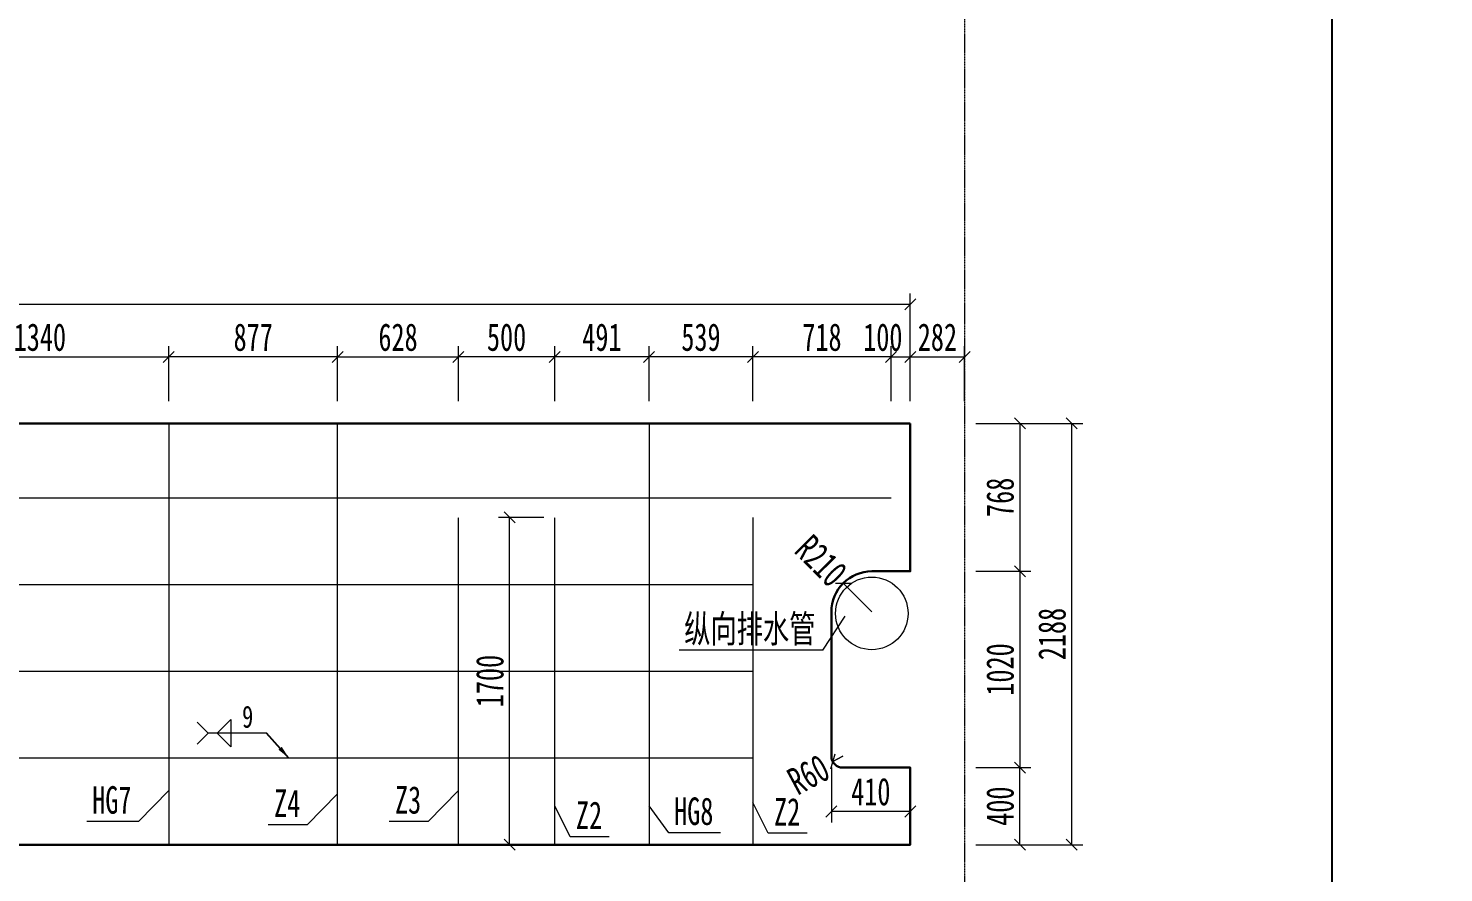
# Model space of a CAD drawing. Header units: millimetres. Extents: x -89049 to 410567, y -307459 to -100425.
# Drawn here: x 315793 to 323147, y -147422 to -143036 of the extents above; entities that cross this region are included whole.
import ezdxf
from ezdxf.enums import TextEntityAlignment as Align

# ---------------------------------------------------------------- set-up
doc = ezdxf.new("R2010")
doc.units = ezdxf.units.MM
doc.linetypes.add('CENTER2', pattern=[28.575, 19.05, -3.175, 3.175, -3.175])
doc.linetypes.add('DASHED', pattern=[0.75, 0.5, -0.25])
doc.layers.get('Defpoints').update_dxf_attribs({"color": 8})
for name, color, linetype, lineweight in [('Dim', 4, 'Continuous', 15), ('中心线', 2, 'CENTER2', 15), ('文字', 7, 'Continuous', 15), ('桥 构造粗实', 1, 'Continuous', 30), ('细实线', 4, 'Continuous', 15), ('虚线', 7, 'DASHED', 13)]:
    doc.layers.add(name, color=color, linetype=linetype, lineweight=lineweight)
doc.layers.add('Text', color=4, linetype='Continuous')
doc.styles.add('111', font='', dxfattribs={"width": 0.7})
doc.styles.add('BM_Dim', font='', dxfattribs={"width": 0.85})
doc.styles.add('SMEDI', font='', dxfattribs={"width": 0.75})
doc.styles.get("Standard").update_dxf_attribs({"font": ''})
doc.styles.get('111').set_extended_font_data('仿宋_GB2312')
doc.styles.get('BM_Dim').set_extended_font_data('仿宋_GB2312')
doc.styles.get('SMEDI').set_extended_font_data('仿宋_GB2312')
doc.styles.get('Standard').set_extended_font_data('仿宋_GB2312')
doc.dimstyles.new('200', dxfattribs={"dimscale": 0, "dimtxt": 2.5, "dimasz": 1, "dimexe": 1, "dimexo": 1, "dimgap": 0.6, "dimtad": 1, "dimdec": 0, "dimdsep": 46, "dimtxsty": '111', "dimblk": 'OBLIQUE', "dimcen": 0, "dimclrd": 4, "dimclre": 4, "dimclrt": 4, "dimadec": 1, "dimazin": 2, "dimtfac": 1, "dimtdec": 0, "dimtix": 1, "dimtmove": 2, "dimatfit": 3, "dimfxl": 4, "dimfxlon": 1, "dimtolj": 1, "dimlwd": -1, "dimlwe": -1, "dimarcsym": 0})
doc.dimstyles.new('MSteel_1.0_1.0', dxfattribs={"dimtxt": 3, "dimasz": 1.2, "dimexe": 1, "dimexo": 1, "dimgap": 1, "dimtad": 3, "dimtoh": 1, "dimdec": 0, "dimzin": 0, "dimdsep": 46, "dimtxsty": 'Standard', "dimblk": 'ARCHTICK', "dimcen": 0.09, "dimclrd": 3, "dimclre": 3, "dimadec": 0, "dimazin": 0, "dimtfac": 1, "dimtdec": 4, "dimtofl": 0, "dimtmove": 0, "dimatfit": 3, "dimfxl": 1, "dimtolj": 1, "dimtzin": 0, "dimarcsym": 0})

# ---------------------------------------------------------------- blocks, each defined once
blk = doc.blocks.new('_Oblique')
at = {"color": 0, "linetype": 'ByBlock', "lineweight": -2}
blk.add_line((-0.5, -0.5), (0.5, 0.5), dxfattribs=at)
blk = doc.blocks.new('*D4365')
at = {"layer": 'Defpoints', "color": 0, "transparency": 16777216}
for p in [(320375.7, -144743), (320275.9, -145538.2), (320375.7, -145538.2)]:
    blk.add_point(p, dxfattribs=at)
at = {"layer": '细实线', "color": 4, "transparency": 16777216}
for p, q in [((320275.9, -144971.6), (320275.9, -144685.9)), ((320375.7, -144971.6), (320375.7, -144685.9)), ((320275.9, -144743), (320375.7, -144743))]:
    blk.add_line(p, q, dxfattribs=at)
at = {"layer": '细实线', "color": 4, "transparency": 16777216, "xscale": 57.14285714285715, "yscale": 57.14285714285715, "zscale": 57.14285714285715, "rotation": 180}
blk.add_blockref('_Oblique', (320275.9, -144743), dxfattribs=at)
at = {"layer": '细实线', "color": 4, "transparency": 16777216, "xscale": 57.14285714285715, "yscale": 57.14285714285715, "zscale": 57.14285714285715}
blk.add_blockref('_Oblique', (320375.7, -144743), dxfattribs=at)
at = {"layer": '细实线', "color": 4, "transparency": 16777216, "insert": (320233.1, -144640.8), "char_height": 142.86, "attachment_point": 5, "style": '111'}
blk.add_mtext('\\A1;100', dxfattribs=at)
blk = doc.blocks.new('*D4366')
at = {"layer": 'Defpoints', "color": 0, "transparency": 16777216}
for p in [(319557.7, -144743), (319557.7, -145525.9), (320275.9, -145538.2)]:
    blk.add_point(p, dxfattribs=at)
at = {"layer": '细实线', "color": 4, "transparency": 16777216}
for p, q in [((319557.7, -144971.6), (319557.7, -144685.9)), ((320275.9, -144971.6), (320275.9, -144685.9)), ((320275.9, -144743), (319557.7, -144743))]:
    blk.add_line(p, q, dxfattribs=at)
at = {"layer": '细实线', "color": 4, "transparency": 16777216, "xscale": 57.14285714285715, "yscale": 57.14285714285715, "zscale": 57.14285714285715, "rotation": 180}
blk.add_blockref('_Oblique', (319557.7, -144743), dxfattribs=at)
at = {"layer": '细实线', "color": 4, "transparency": 16777216, "xscale": 57.14285714285715, "yscale": 57.14285714285715, "zscale": 57.14285714285715}
blk.add_blockref('_Oblique', (320275.9, -144743), dxfattribs=at)
at = {"layer": '细实线', "color": 4, "transparency": 16777216, "insert": (319916.8, -144640.8), "char_height": 142.86, "attachment_point": 5, "style": '111'}
blk.add_mtext('\\A1;718', dxfattribs=at)
blk = doc.blocks.new('*D4367')
at = {"layer": 'Defpoints', "color": 0, "transparency": 16777216}
for p in [(303157.7, -144470.3), (303157.7, -145087.8), (320375.7, -145092.3)]:
    blk.add_point(p, dxfattribs=at)
at = {"layer": '细实线', "color": 4, "transparency": 16777216}
for p, q in [((303157.7, -144698.9), (303157.7, -144413.2)), ((320375.7, -144698.9), (320375.7, -144413.2)), ((320375.7, -144470.3), (303157.7, -144470.3))]:
    blk.add_line(p, q, dxfattribs=at)
at = {"layer": '细实线', "color": 4, "transparency": 16777216, "xscale": 57.14285714285715, "yscale": 57.14285714285715, "zscale": 57.14285714285715, "rotation": 180}
blk.add_blockref('_Oblique', (303157.7, -144470.3), dxfattribs=at)
at = {"layer": '细实线', "color": 4, "transparency": 16777216, "xscale": 57.14285714285715, "yscale": 57.14285714285715, "zscale": 57.14285714285715}
blk.add_blockref('_Oblique', (320375.7, -144470.3), dxfattribs=at)
at = {"layer": '细实线', "color": 4, "transparency": 16777216, "insert": (311766.7, -144368.1), "char_height": 142.86, "attachment_point": 5, "style": '111'}
blk.add_mtext('\\A1;17218', dxfattribs=at)
blk = doc.blocks.new('*D4368')
at = {"layer": 'Defpoints', "color": 0, "transparency": 16777216}
for p in [(320657.7, -144743), (320375.7, -145538.2), (320657.7, -145538.2)]:
    blk.add_point(p, dxfattribs=at)
at = {"layer": '细实线', "color": 4, "transparency": 16777216}
for p, q in [((320375.7, -144971.6), (320375.7, -144685.9)), ((320657.7, -144971.6), (320657.7, -144685.9)), ((320375.7, -144743), (320657.7, -144743))]:
    blk.add_line(p, q, dxfattribs=at)
at = {"layer": '细实线', "color": 4, "transparency": 16777216, "xscale": 57.14285714285715, "yscale": 57.14285714285715, "zscale": 57.14285714285715, "rotation": 180}
blk.add_blockref('_Oblique', (320375.7, -144743), dxfattribs=at)
at = {"layer": '细实线', "color": 4, "transparency": 16777216, "xscale": 57.14285714285715, "yscale": 57.14285714285715, "zscale": 57.14285714285715}
blk.add_blockref('_Oblique', (320657.7, -144743), dxfattribs=at)
at = {"layer": '细实线', "color": 4, "transparency": 16777216, "insert": (320516.7, -144640.8), "char_height": 142.86, "attachment_point": 5, "style": '111'}
blk.add_mtext('\\A1;282', dxfattribs=at)
blk = doc.blocks.new('*D4369')
at = {"layer": 'Defpoints', "color": 0, "transparency": 16777216}
for p in [(319018.6, -144743), (319018.6, -145323), (319557.7, -145538.2)]:
    blk.add_point(p, dxfattribs=at)
at = {"layer": '细实线', "color": 4, "transparency": 16777216}
for p, q in [((319018.6, -144971.6), (319018.6, -144685.9)), ((319557.7, -144971.6), (319557.7, -144685.9)), ((319557.7, -144743), (319018.6, -144743))]:
    blk.add_line(p, q, dxfattribs=at)
at = {"layer": '细实线', "color": 4, "transparency": 16777216, "xscale": 57.14285714285715, "yscale": 57.14285714285715, "zscale": 57.14285714285715, "rotation": 180}
blk.add_blockref('_Oblique', (319018.6, -144743), dxfattribs=at)
at = {"layer": '细实线', "color": 4, "transparency": 16777216, "xscale": 57.14285714285715, "yscale": 57.14285714285715, "zscale": 57.14285714285715}
blk.add_blockref('_Oblique', (319557.7, -144743), dxfattribs=at)
at = {"layer": '细实线', "color": 4, "transparency": 16777216, "insert": (319288.1, -144640.8), "char_height": 142.86, "attachment_point": 5, "style": '111'}
blk.add_mtext('\\A1;539', dxfattribs=at)
blk = doc.blocks.new('*D4370')
at = {"layer": 'Defpoints', "color": 0, "transparency": 16777216}
for p in [(318528.1, -144743), (318528.1, -145164.3), (319018.6, -145323)]:
    blk.add_point(p, dxfattribs=at)
at = {"layer": '细实线', "color": 4, "transparency": 16777216}
for p, q in [((318528.1, -144971.6), (318528.1, -144685.9)), ((319018.6, -144971.6), (319018.6, -144685.9)), ((319018.6, -144743), (318528.1, -144743))]:
    blk.add_line(p, q, dxfattribs=at)
at = {"layer": '细实线', "color": 4, "transparency": 16777216, "xscale": 57.14285714285715, "yscale": 57.14285714285715, "zscale": 57.14285714285715, "rotation": 180}
blk.add_blockref('_Oblique', (318528.1, -144743), dxfattribs=at)
at = {"layer": '细实线', "color": 4, "transparency": 16777216, "xscale": 57.14285714285715, "yscale": 57.14285714285715, "zscale": 57.14285714285715}
blk.add_blockref('_Oblique', (319018.6, -144743), dxfattribs=at)
at = {"layer": '细实线', "color": 4, "transparency": 16777216, "insert": (318773.4, -144640.8), "char_height": 142.86, "attachment_point": 5, "style": '111'}
blk.add_mtext('\\A1;491', dxfattribs=at)
blk = doc.blocks.new('*D4371')
at = {"layer": 'Defpoints', "color": 0, "transparency": 16777216}
for p in [(318028.1, -144743), (318028.1, -145164.3), (318528.1, -145164.3)]:
    blk.add_point(p, dxfattribs=at)
at = {"layer": '细实线', "color": 4, "transparency": 16777216}
for p, q in [((318028.1, -144971.6), (318028.1, -144685.9)), ((318528.1, -144971.6), (318528.1, -144685.9)), ((318528.1, -144743), (318028.1, -144743))]:
    blk.add_line(p, q, dxfattribs=at)
at = {"layer": '细实线', "color": 4, "transparency": 16777216, "xscale": 57.14285714285715, "yscale": 57.14285714285715, "zscale": 57.14285714285715, "rotation": 180}
blk.add_blockref('_Oblique', (318028.1, -144743), dxfattribs=at)
at = {"layer": '细实线', "color": 4, "transparency": 16777216, "xscale": 57.14285714285715, "yscale": 57.14285714285715, "zscale": 57.14285714285715}
blk.add_blockref('_Oblique', (318528.1, -144743), dxfattribs=at)
at = {"layer": '细实线', "color": 4, "transparency": 16777216, "insert": (318278.1, -144640.8), "char_height": 142.86, "attachment_point": 5, "style": '111'}
blk.add_mtext('\\A1;500', dxfattribs=at)
blk = doc.blocks.new('*D4372')
at = {"layer": 'Defpoints', "color": 0, "transparency": 16777216}
for p in [(316523.2, -144743), (316523.2, -145136.8), (317400.2, -145172.4)]:
    blk.add_point(p, dxfattribs=at)
at = {"layer": '细实线', "color": 4, "transparency": 16777216}
for p, q in [((316523.2, -144971.6), (316523.2, -144685.9)), ((317400.2, -144971.6), (317400.2, -144685.9)), ((317400.2, -144743), (316523.2, -144743))]:
    blk.add_line(p, q, dxfattribs=at)
at = {"layer": '细实线', "color": 4, "transparency": 16777216, "xscale": 57.14285714285715, "yscale": 57.14285714285715, "zscale": 57.14285714285715, "rotation": 180}
blk.add_blockref('_Oblique', (316523.2, -144743), dxfattribs=at)
at = {"layer": '细实线', "color": 4, "transparency": 16777216, "xscale": 57.14285714285715, "yscale": 57.14285714285715, "zscale": 57.14285714285715}
blk.add_blockref('_Oblique', (317400.2, -144743), dxfattribs=at)
at = {"layer": '细实线', "color": 4, "transparency": 16777216, "insert": (316961.7, -144640.8), "char_height": 142.86, "attachment_point": 5, "style": '111'}
blk.add_mtext('\\A1;877', dxfattribs=at)
blk = doc.blocks.new('_ArchTick')
at = {"color": 0, "linetype": 'ByBlock', "const_width": 0.15}
blk.add_lwpolyline([(-0.5, -0.5), (0.5, 0.5)], dxfattribs=at)
blk = doc.blocks.new('角焊缝2')
at = {"layer": 'Dim'}
blk.add_line((-3138.01, 370.22), (-3132.7, 370.22), dxfattribs=at)
blk.add_lwpolyline([(-3134.75, 371.45), (-3134.75, 368.99), (-3133.52, 370.22)], close=True, dxfattribs=at)
blk.add_lwpolyline([(-3131.7, 369.22), (-3132.7, 370.22), (-3131.7, 371.22)], dxfattribs=at)
blk = doc.blocks.new('*D4396')
at = {"layer": 'Defpoints', "color": 0, "transparency": 16777216}
for p in [(316523.2, -144743), (316523.2, -145136.8), (315183, -145260)]:
    blk.add_point(p, dxfattribs=at)
at = {"layer": '细实线', "color": 4, "transparency": 16777216}
for p, q in [((315183, -144971.6), (315183, -144685.9)), ((316523.2, -144971.6), (316523.2, -144685.9)), ((315183, -144743), (316523.2, -144743))]:
    blk.add_line(p, q, dxfattribs=at)
at = {"layer": '细实线', "color": 4, "transparency": 16777216, "xscale": 57.14285714285715, "yscale": 57.14285714285715, "zscale": 57.14285714285715, "rotation": 180}
blk.add_blockref('_Oblique', (315183, -144743), dxfattribs=at)
at = {"layer": '细实线', "color": 4, "transparency": 16777216, "xscale": 57.14285714285715, "yscale": 57.14285714285715, "zscale": 57.14285714285715}
blk.add_blockref('_Oblique', (316523.2, -144743), dxfattribs=at)
at = {"layer": '细实线', "color": 4, "transparency": 16777216, "insert": (315853.1, -144640.8), "char_height": 142.86, "attachment_point": 5, "style": '111'}
blk.add_mtext('\\A1;1340', dxfattribs=at)
blk = doc.blocks.new('*D4397')
at = {"layer": 'Defpoints', "color": 0, "transparency": 16777216}
for p in [(318028.1, -144743), (317400.2, -145172.4), (318028.1, -145164.3)]:
    blk.add_point(p, dxfattribs=at)
at = {"layer": '细实线', "color": 4, "transparency": 16777216}
for p, q in [((317400.2, -144971.6), (317400.2, -144685.9)), ((318028.1, -144971.6), (318028.1, -144685.9)), ((317400.2, -144743), (318028.1, -144743))]:
    blk.add_line(p, q, dxfattribs=at)
at = {"layer": '细实线', "color": 4, "transparency": 16777216, "xscale": 57.14285714285715, "yscale": 57.14285714285715, "zscale": 57.14285714285715, "rotation": 180}
blk.add_blockref('_Oblique', (317400.2, -144743), dxfattribs=at)
at = {"layer": '细实线', "color": 4, "transparency": 16777216, "xscale": 57.14285714285715, "yscale": 57.14285714285715, "zscale": 57.14285714285715}
blk.add_blockref('_Oblique', (318028.1, -144743), dxfattribs=at)
at = {"layer": '细实线', "color": 4, "transparency": 16777216, "insert": (317714.2, -144640.8), "char_height": 142.86, "attachment_point": 5, "style": '111'}
blk.add_mtext('\\A1;628', dxfattribs=at)
blk = doc.blocks.new('*D4406')
at = {"layer": 'Defpoints', "color": 0, "transparency": 16777216}
for p in [(320375.7, -146876.2), (320945, -146876.2), (320375.7, -147276.2)]:
    blk.add_point(p, dxfattribs=at)
at = {"layer": '细实线', "color": 4, "transparency": 16777216}
for p, q in [((320716.4, -146876.2), (321002.2, -146876.2)), ((320945, -147276.2), (320945, -146876.2)), ((320716.4, -147276.2), (321002.2, -147276.2))]:
    blk.add_line(p, q, dxfattribs=at)
at = {"layer": '细实线', "color": 4, "transparency": 16777216, "xscale": 57.14285714285715, "yscale": 57.14285714285715, "zscale": 57.14285714285715}
for p, rotation in [((320945, -146876.2), 90), ((320945, -147276.2), 270)]:
    blk.add_blockref('_Oblique', p, dxfattribs=dict(at, rotation=rotation))
at = {"layer": '细实线', "color": 4, "transparency": 16777216, "insert": (320842.8, -147076.2), "char_height": 142.86, "attachment_point": 5, "rotation": 90, "style": '111'}
blk.add_mtext('\\A1;400', dxfattribs=at)
blk = doc.blocks.new('*D4407')
at = {"layer": 'Defpoints', "color": 0, "transparency": 16777216}
for p in [(320375.7, -145856.2), (320375.7, -146876.2), (320945, -146876.2)]:
    blk.add_point(p, dxfattribs=at)
at = {"layer": '细实线', "color": 4, "transparency": 16777216}
for p, q in [((320716.4, -145856.2), (321002.2, -145856.2)), ((320945, -145856.2), (320945, -146876.2)), ((320716.4, -146876.2), (321002.2, -146876.2))]:
    blk.add_line(p, q, dxfattribs=at)
at = {"layer": '细实线', "color": 4, "transparency": 16777216, "xscale": 57.14285714285715, "yscale": 57.14285714285715, "zscale": 57.14285714285715}
for p, rotation in [((320945, -145856.2), 90), ((320945, -146876.2), 270)]:
    blk.add_blockref('_Oblique', p, dxfattribs=dict(at, rotation=rotation))
at = {"layer": '细实线', "color": 4, "transparency": 16777216, "insert": (320842.8, -146366.2), "char_height": 142.86, "attachment_point": 5, "rotation": 90, "style": '111'}
blk.add_mtext('\\A1;1020', dxfattribs=at)
blk = doc.blocks.new('*D4408')
at = {"layer": 'Defpoints', "color": 0, "transparency": 16777216}
for p in [(320375.7, -145087.8), (320375.7, -145856.2), (320945, -145856.2)]:
    blk.add_point(p, dxfattribs=at)
at = {"layer": '细实线', "color": 4, "transparency": 16777216}
for p, q in [((320716.4, -145087.8), (321002.2, -145087.8)), ((320945, -145087.8), (320945, -145856.2)), ((320716.4, -145856.2), (321002.2, -145856.2))]:
    blk.add_line(p, q, dxfattribs=at)
at = {"layer": '细实线', "color": 4, "transparency": 16777216, "xscale": 57.14285714285715, "yscale": 57.14285714285715, "zscale": 57.14285714285715}
for p, rotation in [((320945, -145087.8), 90), ((320945, -145856.2), 270)]:
    blk.add_blockref('_Oblique', p, dxfattribs=dict(at, rotation=rotation))
at = {"layer": '细实线', "color": 4, "transparency": 16777216, "insert": (320842.8, -145472), "char_height": 142.86, "attachment_point": 5, "rotation": 90, "style": '111'}
blk.add_mtext('\\A1;768', dxfattribs=at)
blk = doc.blocks.new('*D4409')
at = {"layer": 'Defpoints', "color": 0, "transparency": 16777216}
for p in [(320375.7, -145087.8), (321215, -145087.8), (320375.7, -147276.2)]:
    blk.add_point(p, dxfattribs=at)
at = {"layer": '细实线', "color": 4, "transparency": 16777216}
for p, q in [((320986.4, -145087.8), (321272.2, -145087.8)), ((321215, -147276.2), (321215, -145087.8)), ((320986.4, -147276.2), (321272.2, -147276.2))]:
    blk.add_line(p, q, dxfattribs=at)
at = {"layer": '细实线', "color": 4, "transparency": 16777216, "xscale": 57.14285714285715, "yscale": 57.14285714285715, "zscale": 57.14285714285715}
for p, rotation in [((321215, -145087.8), 90), ((321215, -147276.2), 270)]:
    blk.add_blockref('_Oblique', p, dxfattribs=dict(at, rotation=rotation))
at = {"layer": '细实线', "color": 4, "transparency": 16777216, "insert": (321112.8, -146182), "char_height": 142.86, "attachment_point": 5, "rotation": 90, "style": '111'}
blk.add_mtext('\\A1;2188', dxfattribs=at)
blk = doc.blocks.new('*D4410')
at = {"layer": 'Defpoints', "color": 0, "transparency": 16777216}
for p in [(319965.7, -146711.4), (320375.7, -146876.2), (319965.7, -147103.9)]:
    blk.add_point(p, dxfattribs=at)
at = {"layer": '细实线', "color": 4, "transparency": 16777216}
for p, q in [((319965.7, -146875.3), (319965.7, -147161.1)), ((320375.7, -146933.4), (320375.7, -147161.1)), ((320375.7, -147103.9), (319965.7, -147103.9))]:
    blk.add_line(p, q, dxfattribs=at)
at = {"layer": '细实线', "color": 4, "transparency": 16777216, "xscale": 57.14285714285715, "yscale": 57.14285714285715, "zscale": 57.14285714285715, "rotation": 180}
blk.add_blockref('_Oblique', (319965.7, -147103.9), dxfattribs=at)
at = {"layer": '细实线', "color": 4, "transparency": 16777216, "xscale": 57.14285714285715, "yscale": 57.14285714285715, "zscale": 57.14285714285715}
blk.add_blockref('_Oblique', (320375.7, -147103.9), dxfattribs=at)
at = {"layer": '细实线', "color": 4, "transparency": 16777216, "insert": (320170.7, -147001.7), "char_height": 142.86, "attachment_point": 5, "style": '111'}
blk.add_mtext('\\A1;410', dxfattribs=at)
blk = doc.blocks.new('*D4411')
at = {"layer": 'Defpoints', "color": 0, "transparency": 16777216}
for p in [(319972.8, -146844.6), (320025.7, -146816.2)]:
    blk.add_point(p, dxfattribs=at)
at = {"layer": '细实线', "color": 4, "transparency": 16777216}
for p, q in [((319972.8, -146844.6), (320025.7, -146816.2)), ((320025.7, -146816.2), (319972.8, -146844.6))]:
    blk.add_line(p, q, dxfattribs=at)
at = {"layer": '细实线', "color": 4, "transparency": 16777216, "xscale": 57.14285714285715, "yscale": 57.14285714285715, "zscale": 57.14285714285715, "rotation": 208.2547155653698}
blk.add_blockref('_Oblique', (319972.8, -146844.6), dxfattribs=at)
at = {"layer": '细实线', "color": 4, "transparency": 16777216, "insert": (319846.8, -146912.3), "char_height": 142.86, "attachment_point": 5, "rotation": 28.25472, "style": '111'}
blk.add_mtext('\\A1;R60', dxfattribs=at)
blk = doc.blocks.new('*D4412')
at = {"layer": 'Defpoints', "color": 0, "transparency": 16777216}
for p in [(320027.3, -145917.6), (320175.7, -146066.2)]:
    blk.add_point(p, dxfattribs=at)
at = {"layer": '细实线', "color": 4, "transparency": 16777216}
for p in [(320027.3, -145917.6), (320175.7, -146066.2)]:
    blk.add_line(p, (320027.3, -145917.6), dxfattribs=at)
at = {"layer": '细实线', "color": 4, "transparency": 16777216, "xscale": 57.14285714285715, "yscale": 57.14285714285715, "zscale": 57.14285714285715, "rotation": 314.9358594257207}
blk.add_blockref('_Oblique', (320027.3, -145917.6), dxfattribs=at)
at = {"layer": '细实线', "color": 4, "transparency": 16777216, "insert": (319911.8, -145801.8), "char_height": 142.86, "attachment_point": 5, "rotation": 314.93586, "style": '111'}
blk.add_mtext('\\A1;R210', dxfattribs=at)
blk = doc.blocks.new('*D4423')
at = {"layer": 'Defpoints', "color": 0, "transparency": 16777216}
for p in [(318293.9, -145576.2), (318528.1, -145576.2), (318528.1, -147276.2)]:
    blk.add_point(p, dxfattribs=at)
at = {"layer": '细实线', "color": 4, "transparency": 16777216}
for p, q in [((318471, -145576.2), (318236.7, -145576.2)), ((318293.9, -147276.2), (318293.9, -145576.2)), ((318471, -147276.2), (318236.7, -147276.2))]:
    blk.add_line(p, q, dxfattribs=at)
at = {"layer": '细实线', "color": 4, "transparency": 16777216, "xscale": 57.14285714285715, "yscale": 57.14285714285715, "zscale": 57.14285714285715}
for p, rotation in [((318293.9, -145576.2), 90), ((318293.9, -147276.2), 270)]:
    blk.add_blockref('_Oblique', p, dxfattribs=dict(at, rotation=rotation))
at = {"layer": '细实线', "color": 4, "transparency": 16777216, "insert": (318191.6, -146426.2), "char_height": 142.86, "attachment_point": 5, "rotation": 90, "style": '111'}
blk.add_mtext('\\A1;1700', dxfattribs=at)

msp = doc.modelspace()

# ---------------------------------------------------------------- linework, layer by layer
at = {"layer": 'Defpoints'}
for points in [[(300566.6, -138634.1), (322566.6, -138634.1), (322566.6, -153251.3), (300566.6, -153251.3)], [(344566.6, -138634.1), (322566.6, -138634.1), (322566.6, -153251.3), (344566.6, -153251.3)]]:
    msp.add_lwpolyline(points, close=True, dxfattribs=at)
at = {"layer": '中心线', "ltscale": 0.3}
msp.add_line((320657.7, -140245.1), (320657.7, -151689.7), dxfattribs=at)
at = {"layer": '桥 构造粗实'}
msp.add_lwpolyline([(320375.7, -145087.8), (303157.7, -145087.8)], dxfattribs=at)
msp.add_lwpolyline([(303157.7, -147276.2), (320375.7, -147276.2), (320375.7, -146876.2), (320025.7, -146876.2, -0.414214), (319965.7, -146816.2), (319965.7, -146066.2, -0.414214), (320175.7, -145856.2), (320375.7, -145856.2), (320375.7, -145087.8)], format="xyb", dxfattribs=at)
at = {"layer": '细实线'}
for p, q in [((319921.9, -146266.6), (320036.7, -146088.7)), ((319921.9, -146266.6), (319174.8, -146266.6)), ((316365.6, -147155.9), (316523.2, -146995.4)), ((317870.8, -147155.6), (318028.4, -146995)), ((317242.6, -147172.9), (317400.2, -147012.4)), ((318608, -147235.1), (318528.1, -147074.6)), ((319121.4, -147214.3), (319018.6, -147073.8)), ((319637.5, -147217.3), (319557.7, -147056.8)), ((316365.6, -147155.9), (316098, -147155.9)), ((317870.8, -147155.6), (317668, -147155.6)), ((317242.6, -147172.9), (317039.8, -147172.9)), ((319389.1, -147214.3), (319121.4, -147214.3)), ((319840.3, -147217.3), (319637.5, -147217.3)), ((318810.8, -147235.1), (318608, -147235.1))]:
    msp.add_line(p, q, dxfattribs=at)
at = {"layer": '细实线', "color": 8}
msp.add_circle((320175.7, -146074.8), 188.5, dxfattribs=at)
at = {"layer": '虚线', "ltscale": 5}
for p, q in [((316523.2, -145087.8), (316523.2, -147276.2)), ((317400.2, -147276.2), (317400.2, -145087.8)), ((319018.6, -145087.8), (319018.6, -147276.2)), ((320275.9, -145476.2), (304357.7, -145476.2)), ((318028.1, -147276.2), (318028.1, -145576.2)), ((318528.1, -147276.2), (318528.1, -145576.2)), ((319557.7, -145576.2), (319557.7, -147276.2)), ((319557.7, -145926.2), (304357.7, -145926.2)), ((319557.7, -146376.2), (304357.7, -146376.2)), ((319557.7, -146826.2), (304357.7, -146826.2))]:
    msp.add_line(p, q, dxfattribs=at)

# ---------------------------------------------------------------- block references
at = {"layer": '细实线', "color": 8, "xscale": -57.1428571428572, "yscale": 57.1428571428572, "zscale": 57.1428571428572}
msp.add_blockref('角焊缝2', (137716.5, -167852.5), dxfattribs=at)

# ---------------------------------------------------------------- texts
at = {"layer": 'Text', "style": 'SMEDI', "width": 0.75}
msp.add_text('9', height=114.3, dxfattribs=at).set_placement((316903.8, -146611.4), align=Align.MIDDLE_LEFT)
at = {"layer": '文字', "style": 'BM_Dim', "width": 0.7}
for s, p in [('纵向排水管', (319541.9, -146268.9)), ('HG7', (316227.2, -147158.2)), ('Z4', (317138.2, -147175.2)), ('Z3', (317766.4, -147157.9)), ('Z2', (318706.4, -147237.4)), ('HG8', (319250.7, -147216.7)), ('Z2', (319736, -147219.6))]:
    msp.add_text(s, height=142.86, dxfattribs=at).set_placement(p, align=Align.BOTTOM_CENTER)

# ---------------------------------------------------------------- dimensions: what is measured, and where the dimension line sits
at = {"layer": '细实线'}
for base, p1, p2, angle, picture, middle in [((303157.7, -144470.3), (320375.7, -145092.3), (303157.7, -145087.8), 180, '*D4367', (311766.7, -144368.1)), ((316523.2, -144743), (317400.2, -145172.4), (316523.2, -145136.8), 180, '*D4372', (316961.7, -144640.8)), ((318028.1, -144743), (318528.1, -145164.3), (318028.1, -145164.3), 180, '*D4371', (318278.1, -144640.8)), ((318528.1156, -144743.0449), (319018.6241, -145323.0344), (318528.1156, -145164.3272), 180, '*D4370', (318773.3698, -144640.8055)), ((319018.6, -144743), (319557.7, -145538.2), (319018.6, -145323), 180, '*D4369', (319288.1, -144640.8)), ((319557.7, -144743), (320275.9, -145538.2), (319557.7, -145525.9), 180, '*D4366', (319916.8, -144640.8)), ((320657.7, -144743), (320375.7, -145538.2), (320657.7, -145538.2), 180, '*D4368', (320516.7, -144640.8)), ((320945, -145856.2), (320375.7, -145087.8), (320375.7, -145856.2), 270, '*D4408', (320842.8, -145472)), ((321215, -145087.8), (320375.7, -147276.2), (320375.7, -145087.8), 90, '*D4409', (321112.8, -146182)), ((318293.9, -145576.2), (318528.1, -147276.2), (318528.1, -145576.2), 90, '*D4423', (318191.6, -146426.2)), ((320945, -146876.2), (320375.7, -145856.2), (320375.7, -146876.2), 270, '*D4407', (320842.8, -146366.2)), ((319965.7, -147103.9), (320375.7, -146876.2), (319965.7, -146711.4), 180, '*D4410', (320170.7, -147001.7)), ((320945, -146876.2), (320375.7, -147276.2), (320375.7, -146876.2), 90, '*D4406', (320842.8, -147076.2))]:
    dim = msp.add_linear_dim(base=base, p1=p1, p2=p2, angle=angle, dimstyle='200', override={"dimscale": 57.142857, "dimblk": 'Oblique'}, dxfattribs=at)
    dim.commit()
    dim.dimension.update_dxf_attribs({"geometry": picture, "text_midpoint": middle})
for base, p1, p2, picture, middle in [((316523.2, -144743), (315183, -145260), (316523.2, -145136.8), '*D4396', (315853.1, -144640.8)), ((318028.1, -144743), (317400.2, -145172.4), (318028.1, -145164.3), '*D4397', (317714.2, -144640.8))]:
    dim = msp.add_linear_dim(base=base, p1=p1, p2=p2, dimstyle='200', override={"dimscale": 57.142857, "dimblk": 'Oblique'}, dxfattribs=at)
    dim.commit()
    dim.dimension.update_dxf_attribs({"geometry": picture, "text_midpoint": middle})
dim = msp.add_linear_dim(base=(320375.7, -144743), p1=(320275.9, -145538.2), p2=(320375.7, -145538.2), angle=180, dimstyle='200', override={"dimscale": 57.142857, "dimblk": 'Oblique'}, dxfattribs=at)
dim.commit()
dim.dimension.update_dxf_attribs({"geometry": '*D4365', "text_midpoint": (320233.1, -144640.8), "dimtype": 160})
for center, mpoint, picture, middle in [((320175.7, -146066.2), (320027.3, -145917.6), '*D4412', (319911.8, -145801.8)), ((320025.7, -146816.2), (319972.8, -146844.6), '*D4411', (319846.8, -146912.3))]:
    dim = msp.add_radius_dim(center=center, mpoint=mpoint, dimstyle='200', override={"dimscale": 57.142857, "dimblk": 'Oblique'}, dxfattribs=at)
    dim.commit()
    dim.dimension.update_dxf_attribs({"geometry": picture, "text_midpoint": middle, "dimtype": 164})

# ---------------------------------------------------------------- leaders
at = {"layer": 'Dim'}
msp.add_leader([(317147.2, -146826.5), (317031.3, -146696.9)], dimstyle='MSteel_1.0_1.0', override={"dimscale": 57.142857, "dimclrd": 256}, dxfattribs=at)

doc.saveas('drawing.dxf')
